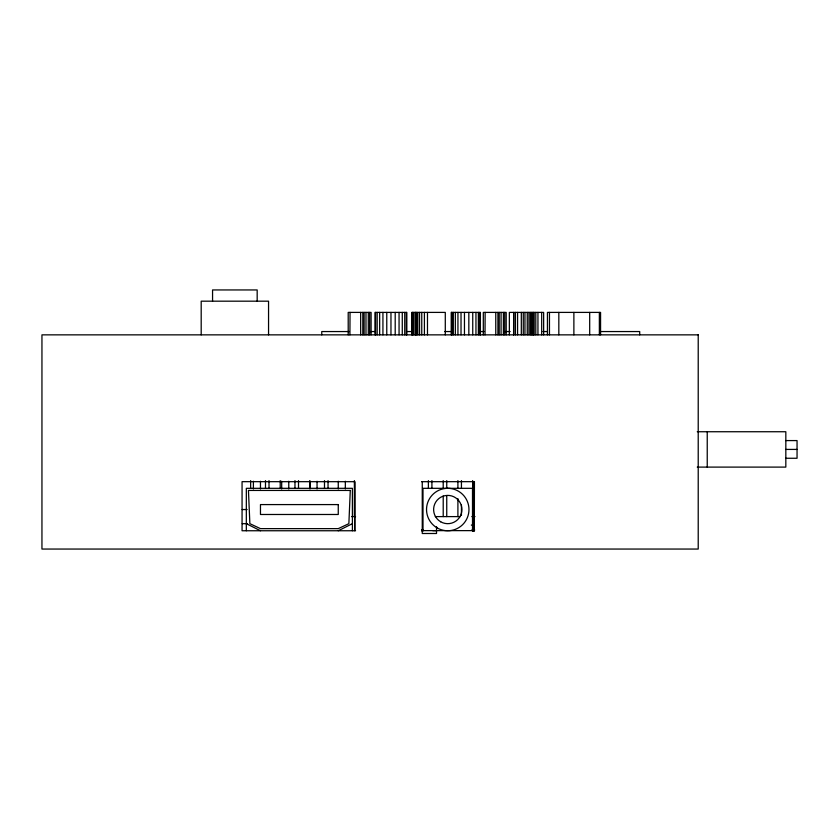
<?xml version="1.0" encoding="UTF-8"?>
<svg xmlns="http://www.w3.org/2000/svg" width="839" height="839" viewBox="0 0 839 839"><rect width="100%" height="100%" fill="white"/><g stroke="black" fill="none" stroke-linecap="round" stroke-linejoin="round"><path stroke-width="1.26" d="M436.521 526.598L436.521 533.499L422.258 533.499L422.258 481.691M338.264 530.751L352.401 523.672M432.767 530.668L436.5 530.626M349.234 331.552L321.757 331.552L321.757 334.855M370.167 331.552L375.4 331.552M406.81 331.552L412.043 331.552M444.754 331.552L451.298 331.552M480.076 331.552L484.009 331.552M504.942 331.552L510.175 331.552M542.885 331.552L546.808 331.552M600.451 331.552L639.706 331.552L639.706 334.855M697.261 431.739L785.828 431.739L785.828 467.103L697.261 467.103M785.828 440.58L797.05 440.58L797.05 458.262L785.828 458.262M785.828 449.421L797.05 449.421M354.771 481.691L354.771 530.751L354.698 481.691L242.062 481.67L242.062 530.751L355.558 530.751M421.587 481.691L474.434 481.67L474.339 530.751M242.167 509.535L247.159 509.535M351.635 516.604L355.558 516.604M435.273 516.604L460.265 516.604M471.864 516.604L474.989 516.604M242.24 523.672L247.505 523.672M471.34 525.088L473.909 525.088M421.493 530.038L423.401 530.038M471.958 530.038L474.706 530.038M422.248 530.626L474.434 530.626M246.33 523.672L260.468 530.751M707.235 431.739L707.235 467.103M600.567 334.855L600.567 312.402L547.437 312.402L547.437 334.855M599.361 312.402L599.361 334.855M589.691 312.402L589.691 334.855M573.876 312.402L573.876 334.855M558.826 312.402L558.826 334.855M549.461 312.402L549.461 334.855M543.641 334.855L543.641 312.402L509.357 312.402L509.357 334.855M541.679 312.402L541.679 334.855M537.946 312.402L537.946 334.855M535.796 312.402L535.796 334.855M533.961 312.402L533.961 334.855M533.583 312.402L533.583 334.855M532.45 312.402L532.45 334.855M531.527 312.402L531.527 334.855M530.363 312.402L530.363 334.855M528.937 312.402L528.937 334.855M527.259 312.402L527.259 334.855M524.952 312.402L524.952 334.855M523.274 312.402L523.274 334.855M521.313 312.402L521.313 334.855M517.579 312.402L517.579 334.855M515.429 312.402L515.429 334.855M506.2 334.855L506.2 312.402L483.306 312.402L483.306 334.855M504.742 312.402L504.742 334.855M503.4 312.402L503.4 334.855M501.072 312.402L501.072 334.855M499.215 312.402L499.215 334.855M497.915 312.402L497.915 334.855M495.765 312.402L495.765 334.855M485.141 312.402L485.015 334.855M480.39 334.855L480.39 312.402L451.235 312.402L451.235 334.855M479.887 312.402L479.887 334.855M478.366 312.402L478.366 334.855M475.954 312.402L475.954 334.855M473.815 530.038L473.815 530.751M473.678 530.038L473.678 530.751M473.626 481.67L473.532 530.751M473.427 530.038L473.427 530.751M473.238 530.751L473.154 530.038L473.091 530.751M472.839 530.038L472.766 530.751M472.745 312.402L472.745 334.855M472.63 480.6L472.63 516.604M472.63 530.038L472.63 530.751M472.504 530.751L472.504 488.319L423.003 488.319L423.003 530.751M472.242 530.038L472.336 530.751M468.833 312.402L468.833 334.855M464.46 312.402L464.46 334.855M461.44 480.6L461.44 488.319M461.44 505.036L461.44 515.324M461.02 312.402L461.02 334.855M457.937 312.402L457.937 334.855M457.905 480.6L457.905 488.319M457.905 498.607L457.905 516.604M455.336 312.402L455.336 334.855M453.322 312.402L453.322 334.855M452.043 312.402L452.043 334.855M451.613 312.402L451.613 334.855M446.747 480.6L446.747 488.319M446.747 496.038L446.747 516.604M445.289 334.855L445.289 312.402L411.897 312.402L411.897 334.855M443.212 480.6L443.212 488.319M443.212 496.038L443.212 516.604M431.917 480.6L431.917 488.319M428.383 480.6L428.383 488.319M427.481 312.402L427.481 334.855M424.408 312.402L424.408 334.855M423.255 530.038L423.129 530.751M422.751 530.038L422.72 530.751M422.541 530.038L422.437 530.751L422.29 530.038M422.132 530.038L422.111 530.751M422.038 530.038L422.038 530.751M421.755 312.402L421.755 334.855M421.828 530.038L421.828 530.751M419.552 312.402L419.552 334.855M417.78 312.402L417.78 334.855M416.511 312.402L416.511 334.855M415.756 312.402L415.672 334.855M415.504 312.402L415.567 334.855M413.963 312.402L413.963 334.855M412.809 312.402L412.809 334.855M412.127 312.402L412.127 334.855M406.831 334.855L406.831 312.402L375.023 312.402L375.023 334.855M406.317 312.402L406.317 334.855M404.744 312.402L404.744 334.855M402.28 312.402L402.28 334.855M399.06 312.402L399.06 334.855M395.2 312.402L395.2 334.855M390.964 312.402L390.964 334.855M386.769 312.402L386.769 334.855M382.93 312.402L382.93 334.855M379.658 312.402L379.658 334.855M377.172 312.402L377.172 334.855M375.557 312.402L375.557 334.855M371.1 334.855L371.1 312.402L348.206 312.402L348.206 334.855M369.642 312.402L369.642 334.855M368.3 312.402L368.3 334.855M365.982 312.402L365.982 334.855M364.116 312.402L364.116 334.855M362.815 312.402L362.815 334.855M360.665 312.402L360.665 334.855M354.383 480.6L354.383 516.604M352.401 530.751L352.401 488.319L246.33 488.319L246.33 530.751M350.041 312.402L349.915 334.855M345.332 481.25L345.332 488.959M338.264 481.25L338.264 488.959M328.039 480.6L328.039 488.319M324.494 480.6L324.494 488.319M317.048 481.25L317.048 488.959M309.979 481.25L309.979 488.959M309.801 480.6L309.801 488.319M298.506 480.6L298.506 488.319M294.971 480.6L294.971 488.319M288.763 481.25L288.763 488.959M281.684 481.25L281.684 488.959M280.216 480.6L280.216 488.319M269.015 480.6L269.015 488.319M268.553 334.855L268.553 301.18L201.192 301.18L201.192 334.855M265.481 480.6L265.481 488.319M260.468 481.25L260.468 488.959M257.174 301.18L257.174 289.948L212.561 289.948L212.561 301.18M253.399 481.25L253.399 488.959M250.641 480.6L250.641 488.319M350.283 490.437L348.867 523.672L338.264 528.633L260.468 528.633L249.865 523.672L248.449 490.437L350.283 490.437M698.216 334.855L41.95 334.855L41.95 549.052L698.216 549.052L698.216 334.855M338.264 504.585L260.468 504.585L260.468 514.485L338.264 514.485L338.264 504.585M513.667 334.855L513.667 312.402L513.604 334.855M474.161 530.751L474.161 530.038L474.14 530.751M440.685 521.785A14.148 14.148 0 0 0 461.901 509.535A14.148 14.148 0 0 0 440.685 497.286A14.148 14.148 0 0 0 440.685 521.785M437.14 527.909A21.216 21.216 0 0 0 468.97 509.535A21.216 21.216 0 0 0 437.14 491.161A21.216 21.216 0 0 0 437.14 527.909"/></g></svg>
